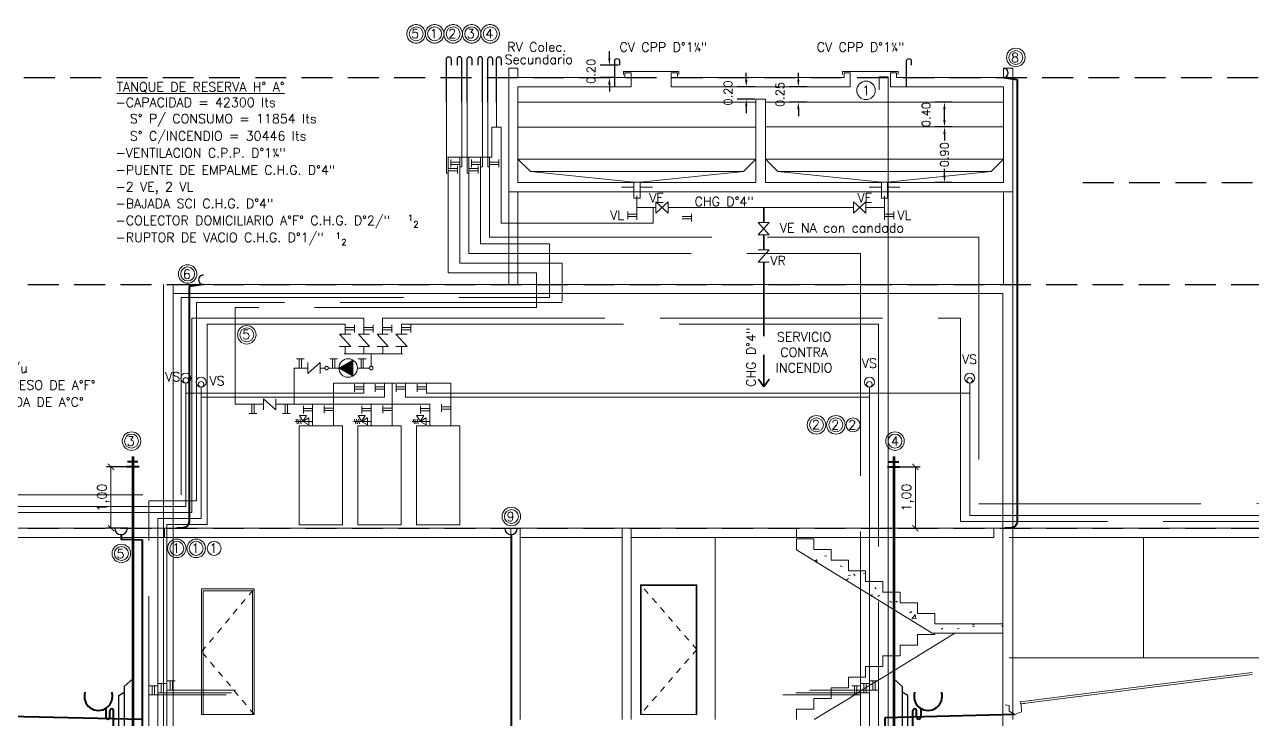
# Model space of a CAD drawing. Header units: millimetres. Extents: x 539 to 842, y -453 to -96.
# Drawn here: x 804.12 to 824.02, y -107.05 to -95.79 of the extents above; entities that cross this region are included whole.
import ezdxf
from ezdxf.enums import TextEntityAlignment as Align

# ---------------------------------------------------------------- set-up
doc = ezdxf.new("R2010")
doc.units = ezdxf.units.MM
doc.header["$LTSCALE"] = 0.1
for name, pattern in [('ACAD_ISO02W100', [15, 12, -3]), ('CONTINUA', [0]), ('Dash', [0.006, 0.003, -0.003]), ('HIDDEN', [0.375, 0.25, -0.125])]:
    doc.linetypes.add(name, pattern=pattern)
doc.layers.get('0').update_dxf_attribs({"lineweight": 5})
doc.layers.get('Defpoints').update_dxf_attribs({"lineweight": 5})
for name, color, linetype, lineweight in [('00-Agua Caliente', 1, 'Continuous', 20), ('00-Agua Fria', 5, 'ACAD_ISO02W100', 20), ('00-Texto AC', 7, 'Continuous', 18), ('00-Texto AF', 7, 'Continuous', 18), ('Cotas', 7, 'Continuous', 13), ('Incendio', 10, 'ACAD_ISO02W100', 35), ('Incendio - Texto', 11, 'Continuous', 18), ('ROTULO', 5, 'Continuous', 40), ('Tanque Agua - Texto', 7, 'Continuous', 18), ('Texto Diámetros', 7, 'Continuous', 25), ('TEXTO1', 254, 'Continuous', 13), ('Ventilaciones - Agua', 70, 'Continuous', 30)]:
    doc.layers.add(name, color=color, linetype=linetype, lineweight=lineweight)
for name, color, linetype in [('00-Pluvial', 40, 'Continuous'), ('00-Ventilacion', 3, 'Continuous'), ('Texto', 7, 'Continuous'), ('Textos', 7, 'Continuous')]:
    doc.layers.add(name, color=color, linetype=linetype)
doc.layers.add('Primario', color=7, linetype='Continuous', true_color=0xff2400)
doc.styles.add('Cotas2', font='romans.shx')
doc.styles.add('Romans', font='romans.shx')
doc.styles.get("Standard").update_dxf_attribs({"font": 'arial.ttf'})
doc.dimstyles.new('1_200', dxfattribs={"dimtxt": 0.25, "dimasz": 0.2, "dimexe": 0.1, "dimexo": 0.1, "dimgap": 0.05, "dimtad": 1, "dimzin": 1, "dimtxsty": 'Standard', "dimblk": 'OPEN30', "dimcen": 0.1, "dimclre": 256, "dimclrt": 256, "dimadec": 0, "dimazin": 0, "dimtfac": 1, "dimtmove": 2, "dimatfit": 3, "dimldrblk": 'OPEN30', "dimfxl": 1, "dimlwd": -1, "dimarcsym": 0})
doc.dimstyles.new('Cotas--1-75', dxfattribs={"dimscale": 0.075, "dimtxt": 1.75, "dimasz": 1.5, "dimexe": 2, "dimexo": 5, "dimgap": 0.5, "dimtad": 0, "dimtih": 1, "dimtoh": 1, "dimzin": 0, "dimdsep": 46, "dimtxsty": 'Cotas2', "dimcen": 3, "dimdle": 2, "dimadec": 0, "dimazin": 0, "dimtfac": 1, "dimtofl": 0, "dimtmove": 2, "dimatfit": 3, "dimfxl": 2, "dimtolj": 1, "dimtzin": 0, "dimarcsym": 0})

# ---------------------------------------------------------------- blocks, each defined once
blk = doc.blocks.new('Texto TE T2')
at = {"layer": '00-Texto AF', "style": 'Romans'}
for s, p in [('1', (396.637, -77.924)), ('2', (396.727, -78.028)), ('1', (395.469, -78.212)), ('2', (395.559, -78.316))]:
    blk.add_text(s, height=0.1, dxfattribs=at).set_placement(p)
at = {"layer": 'Tanque Agua - Texto', "style": 'Romans'}
for s, p in [('%%UTANQUE DE RESERVA H° A°', (391.921, -75.827)), ('-CAPACIDAD = 42300 lts', (391.9, -76.077)), ('  S° P/ CONSUMO = 11854 lts', (391.928, -76.341)), ('  S° C/INCENDIO = 30446 lts', (391.928, -76.62)), ('-VENTILACION C.P.P. D°1¼"', (391.9, -76.896)), ('-PUENTE DE EMPALME C.H.G. D°4"', (391.9, -77.172)), ('-2 VE, 2 VL', (391.9, -77.443)), ('-BAJADA SCI C.H.G. D°4"', (391.9, -77.716)), ('-COLECTOR DOMICILIARIO A°F° C.H.G. D°2/"', (391.9, -77.989)), ('-RUPTOR DE VACIO C.H.G. D°1/"', (391.9, -78.264))]:
    blk.add_text(s, height=0.15, dxfattribs=at).set_placement(p)
blk = doc.blocks.new('LLP')
at = {"layer": '00-Agua Fria', "color": 0, "linetype": 'Continuous', "lineweight": 20}
for p, q in [((-1, 2.4), (1, 2.4)), ((-0.3, 2.4), (-0.3, 0)), ((0.3, 2.4), (0.3, 0))]:
    blk.add_line(p, q, dxfattribs=at)
blk = doc.blocks.new('*D90')
at = {"layer": 'Cotas', "color": 0, "lineweight": -2, "transparency": 16777216}
for p, q in [((819.15, -97.452), (818.875, -97.452)), ((819.025, -97.565), (819.025, -97.674)), ((819.025, -98.24), (819.025, -98.13)), ((819.15, -98.352), (818.875, -98.352))]:
    blk.add_line(p, q, dxfattribs=at)
at = {"layer": 'Cotas', "color": 0, "lineweight": 13, "transparency": 16777216}
for points in [[(819.006, -97.565), (819.043, -97.565), (819.025, -97.452)], [(819.006, -98.24), (819.043, -98.24), (819.025, -98.352)]]:
    blk.add_solid(points, dxfattribs=at)
at = {"layer": 'Defpoints', "color": 0, "lineweight": 13, "transparency": 16777216}
for p in [(819.025, -97.452), (819.165, -97.452), (819.165, -98.352)]:
    blk.add_point(p, dxfattribs=at)
at = {"layer": 'Cotas', "color": 0, "transparency": 16777216, "insert": (819.025, -97.902), "char_height": 0.135, "attachment_point": 5, "rotation": 90, "style": 'Cotas2'}
blk.add_mtext('\\A1;0.90', dxfattribs=at)
blk = doc.blocks.new('*D91')
at = {"layer": 'Cotas', "color": 0, "lineweight": -2, "transparency": 16777216}
for p, q in [((819.15, -97.052), (818.875, -97.052)), ((819.025, -97.34), (819.025, -97.165)), ((819.15, -97.452), (818.875, -97.452))]:
    blk.add_line(p, q, dxfattribs=at)
at = {"layer": 'Cotas', "color": 0, "lineweight": 13, "transparency": 16777216}
for points in [[(819.006, -97.165), (819.043, -97.165), (819.025, -97.052)], [(819.006, -97.34), (819.043, -97.34), (819.025, -97.452)]]:
    blk.add_solid(points, dxfattribs=at)
at = {"layer": 'Defpoints', "color": 0, "lineweight": 13, "transparency": 16777216}
for p in [(819.025, -97.052), (819.165, -97.052), (819.165, -97.452)]:
    blk.add_point(p, dxfattribs=at)
at = {"layer": 'Cotas', "color": 0, "transparency": 16777216, "insert": (818.728, -97.252), "char_height": 0.135, "attachment_point": 5, "rotation": 90, "style": 'Cotas2'}
blk.add_mtext('\\A1;0.40', dxfattribs=at)
blk = doc.blocks.new('*D92')
at = {"layer": 'Cotas', "color": 0, "lineweight": -2, "transparency": 16777216}
for p, q in [((816.657, -96.69), (816.657, -96.577)), ((816.798, -96.802), (816.507, -96.802)), ((816.798, -97.052), (816.507, -97.052)), ((816.657, -97.165), (816.657, -97.277))]:
    blk.add_line(p, q, dxfattribs=at)
at = {"layer": 'Cotas', "color": 0, "lineweight": 13, "transparency": 16777216}
for points in [[(816.638, -96.69), (816.675, -96.69), (816.657, -96.802)], [(816.638, -97.165), (816.675, -97.165), (816.657, -97.052)]]:
    blk.add_solid(points, dxfattribs=at)
at = {"layer": 'Defpoints', "color": 0, "lineweight": 13, "transparency": 16777216}
for p in [(816.657, -96.802), (816.813, -96.802), (816.813, -97.052)]:
    blk.add_point(p, dxfattribs=at)
at = {"layer": 'Cotas', "color": 0, "transparency": 16777216, "insert": (816.36, -96.927), "char_height": 0.135, "attachment_point": 5, "rotation": 90, "style": 'Cotas2'}
blk.add_mtext('\\A1;0.25', dxfattribs=at)
blk = doc.blocks.new('*D93')
at = {"layer": 'Cotas', "color": 0, "lineweight": -2, "transparency": 16777216}
for p, q in [((815.813, -96.69), (815.813, -96.577)), ((815.954, -96.802), (815.663, -96.802)), ((815.954, -97.002), (815.663, -97.002)), ((815.813, -97.115), (815.813, -97.227))]:
    blk.add_line(p, q, dxfattribs=at)
at = {"layer": 'Cotas', "color": 0, "lineweight": 13, "transparency": 16777216}
for points in [[(815.794, -96.69), (815.832, -96.69), (815.813, -96.802)], [(815.794, -97.115), (815.832, -97.115), (815.813, -97.002)]]:
    blk.add_solid(points, dxfattribs=at)
at = {"layer": 'Defpoints', "color": 0, "lineweight": 13, "transparency": 16777216}
for p in [(815.813, -96.802), (815.969, -96.802), (815.969, -97.002)]:
    blk.add_point(p, dxfattribs=at)
at = {"layer": 'Cotas', "color": 0, "transparency": 16777216, "insert": (815.517, -96.902), "char_height": 0.135, "attachment_point": 5, "rotation": 90, "style": 'Cotas2'}
blk.add_mtext('\\A1;0.20', dxfattribs=at)
blk = doc.blocks.new('Corte')
at = {"color": 8, "linetype": 'HIDDEN', "ltscale": 20}
for p, q in [((791.358, -96.652), (839.966, -96.652)), ((821.267, -98.352), (839.966, -98.352)), ((791.423, -100.002), (839.966, -100.002)), ((791.423, -103.952), (839.966, -103.952))]:
    blk.add_line(p, q, dxfattribs=at)
at = {"color": 8, "lineweight": 18}
for p, q in [((811.964, -96.502), (811.964, -100.004)), ((814.697, -96.652), (817.398, -96.652)), ((820.131, -107.052), (820.131, -96.502)), ((812.114, -98.352), (812.114, -96.802)), ((817.498, -96.802), (814.597, -96.802)), ((819.981, -96.802), (819.981, -98.352)), ((816.126, -97.002), (815.969, -97.002)), ((815.97, -98.352), (815.969, -97.002)), ((816.126, -98.352), (816.126, -97.002)), ((812.114, -98.352), (813.992, -98.352)), ((814.092, -98.352), (815.97, -98.352)), ((816.126, -98.352), (818.003, -98.352)), ((818.103, -98.352), (819.981, -98.352)), ((820.131, -98.352), (820.131, -98.502)), ((820.131, -98.502), (811.964, -98.503)), ((812.114, -100.002), (812.114, -98.503)), ((819.981, -98.502), (819.981, -100.002)), ((806.37, -100.002), (806.37, -119.452)), ((806.527, -113.252), (806.527, -100.002)), ((806.527, -100.002), (819.971, -100.002)), ((806.527, -100.152), (806.527, -100.002)), ((811.946, -100.002), (812.101, -100.002)), ((819.971, -100.152), (806.527, -100.152)), ((819.971, -100.152), (819.971, -122.552)), ((806.37, -103.952), (795.064, -103.952)), ((806.37, -103.952), (795.064, -103.952)), ((806.385, -103.952), (806.37, -103.952)), ((806.385, -103.952), (806.37, -103.952)), ((812, -103.952), (806.385, -103.952)), ((806.385, -103.952), (806.385, -104.102)), ((806.385, -103.952), (806.385, -104.102)), ((812, -103.952), (812, -107.052)), ((812.15, -103.952), (812, -103.952)), ((812, -104.102), (812, -103.952)), ((812.15, -107.052), (812.15, -103.952)), ((812.15, -103.952), (813.8, -103.952)), ((813.95, -103.952), (813.8, -103.952)), ((813.8, -103.952), (813.8, -107.052)), ((813.95, -107.052), (813.95, -103.952)), ((816.627, -103.952), (813.95, -103.952)), ((813.95, -103.952), (813.95, -104.102)), ((816.627, -104.102), (816.627, -103.952)), ((816.627, -103.952), (819.824, -103.952)), ((819.971, -103.952), (819.824, -103.952)), ((819.824, -103.952), (819.824, -104.102)), ((820.071, -103.952), (819.911, -103.952)), ((820.131, -103.952), (819.971, -103.952)), ((828.97, -103.952), (820.071, -103.952)), ((829.03, -103.952), (820.131, -103.952)), ((806.385, -104.102), (792.502, -104.102)), ((806.385, -104.102), (812, -104.102)), ((813.8, -104.102), (812.15, -104.102)), ((813.95, -104.102), (816.627, -104.102)), ((815.31, -104.102), (815.31, -107.052)), ((819.824, -104.102), (816.627, -104.102)), ((816.907, -104.124), (816.627, -104.124)), ((816.627, -104.124), (816.627, -104.301)), ((816.907, -104.297), (816.907, -104.124)), ((831.502, -104.102), (820.071, -104.102)), ((822.248, -106.052), (822.248, -104.102)), ((816.627, -104.301), (818.825, -105.652)), ((817.187, -104.297), (816.907, -104.297)), ((817.187, -104.469), (817.187, -104.297)), ((817.467, -104.469), (817.187, -104.469)), ((817.467, -104.641), (817.467, -104.469)), ((817.747, -104.641), (817.467, -104.641)), ((817.747, -104.813), (817.747, -104.641)), ((818.027, -104.813), (817.747, -104.813)), ((818.027, -104.986), (818.027, -104.813)), ((807.838, -104.932), (806.988, -104.932)), ((806.988, -104.932), (806.988, -106.967)), ((807.013, -106.967), (807.013, -104.967)), ((807.013, -104.967), (807.813, -104.967)), ((807.813, -104.967), (807.813, -106.967)), ((807.838, -106.967), (807.838, -104.932)), ((814.101, -106.967), (814.101, -104.867)), ((814.101, -104.867), (815.011, -104.867)), ((814.101, -106.967), (814.101, -104.867)), ((815.011, -104.867), (814.101, -104.867)), ((815.001, -104.877), (814.111, -104.877)), ((814.111, -104.877), (814.111, -106.967)), ((814.111, -104.877), (814.111, -106.967)), ((814.111, -104.877), (815.001, -104.877)), ((815.001, -104.877), (815.001, -106.967)), ((815.001, -104.877), (815.001, -106.967)), ((815.011, -104.867), (815.011, -106.967)), ((815.011, -106.967), (815.011, -104.867)), ((818.307, -104.986), (818.027, -104.986)), ((818.307, -105.158), (818.307, -104.986)), ((818.587, -105.158), (818.307, -105.158)), ((818.587, -105.33), (818.587, -105.158)), ((818.867, -105.33), (818.587, -105.33)), ((818.867, -105.502), (818.867, -105.33)), ((819.971, -105.502), (818.867, -105.502)), ((819.971, -105.652), (819.971, -105.502)), ((818.307, -106.019), (818.307, -105.847)), ((818.307, -105.847), (818.587, -105.847)), ((818.587, -106.023), (819.19, -105.652)), ((818.587, -105.847), (818.587, -105.674)), ((818.587, -105.674), (818.867, -105.674)), ((818.825, -105.652), (819.971, -105.652)), ((818.867, -105.652), (818.867, -105.674)), ((818.027, -106.191), (818.027, -106.019)), ((818.027, -106.019), (818.307, -106.019)), ((818.307, -106.195), (818.587, -106.023)), ((817.747, -106.363), (817.747, -106.191)), ((817.747, -106.191), (818.027, -106.191)), ((818.027, -106.367), (818.307, -106.195)), ((831.025, -106.052), (820.071, -106.052)), ((817.467, -106.536), (817.467, -106.363)), ((817.467, -106.363), (817.747, -106.363)), ((817.747, -106.539), (818.027, -106.367)), ((824.013, -106.289), (820.253, -106.764)), ((824.017, -106.318), (820.257, -106.793)), ((817.187, -106.708), (817.187, -106.536)), ((817.187, -106.536), (817.467, -106.536)), ((817.467, -106.712), (817.747, -106.539)), ((816.907, -106.88), (816.907, -106.708)), ((816.907, -106.708), (817.187, -106.708)), ((817.187, -106.884), (817.467, -106.712)), ((820.253, -106.764), (820.257, -106.793)), ((806.988, -106.967), (807.013, -106.967)), ((807.813, -106.967), (807.013, -106.967)), ((807.813, -106.967), (807.838, -106.967)), ((815.011, -106.967), (814.101, -106.967)), ((814.111, -106.967), (814.101, -106.967)), ((814.111, -106.967), (814.141, -106.967)), ((814.971, -106.967), (814.141, -106.967)), ((815.001, -106.967), (814.971, -106.967)), ((815.001, -106.967), (815.011, -106.967)), ((816.627, -106.88), (816.907, -106.88)), ((816.627, -107.052), (816.627, -106.88)), ((816.913, -107.052), (817.187, -106.884))]:
    blk.add_line(p, q, dxfattribs=at)
at = {"color": 8, "linetype": 'CONTINUA', "lineweight": 13}
for p, q in [((812.114, -96.502), (811.964, -96.502)), ((812.114, -96.652), (812.114, -96.502)), ((812.114, -96.652), (813.847, -96.652)), ((813.822, -96.602), (813.822, -96.552)), ((813.822, -96.552), (814.722, -96.552)), ((813.847, -96.652), (813.847, -96.577)), ((813.847, -96.577), (813.947, -96.577)), ((813.947, -96.577), (813.947, -96.802)), ((814.697, -96.577), (814.597, -96.577)), ((814.597, -96.577), (814.597, -96.802)), ((814.697, -96.652), (814.697, -96.577)), ((814.722, -96.552), (814.722, -96.602)), ((818.273, -96.552), (817.373, -96.552)), ((817.373, -96.552), (817.373, -96.602)), ((817.398, -96.652), (817.398, -96.577)), ((817.398, -96.577), (817.498, -96.577)), ((817.498, -96.577), (817.498, -96.802)), ((818.248, -96.577), (818.148, -96.577)), ((818.148, -96.577), (818.148, -96.802)), ((818.248, -96.652), (818.248, -96.577)), ((819.981, -96.652), (818.248, -96.652)), ((818.273, -96.602), (818.273, -96.552)), ((819.981, -96.652), (819.981, -96.502)), ((819.981, -96.502), (820.131, -96.502)), ((812.114, -96.802), (813.947, -96.802)), ((819.981, -96.802), (818.148, -96.802)), ((812.114, -97.976), (812.314, -98.176)), ((812.114, -97.976), (815.97, -97.976)), ((815.969, -97.976), (815.769, -98.176)), ((816.126, -97.976), (816.326, -98.176)), ((816.126, -97.976), (819.981, -97.976)), ((819.981, -97.976), (819.781, -98.176)), ((813.992, -98.344), (812.314, -98.176)), ((812.314, -98.176), (815.769, -98.176)), ((814.092, -98.344), (815.769, -98.176)), ((818.003, -98.344), (816.326, -98.176)), ((816.326, -98.176), (819.781, -98.176)), ((818.103, -98.344), (819.781, -98.176)), ((813.992, -98.428), (813.792, -98.428)), ((813.992, -98.603), (813.992, -98.344)), ((813.992, -98.344), (814.092, -98.344)), ((814.092, -98.344), (814.092, -98.603)), ((814.292, -98.428), (814.092, -98.428)), ((817.803, -98.428), (818.003, -98.428)), ((818.103, -98.344), (818.003, -98.344)), ((818.003, -98.344), (818.003, -98.603)), ((818.103, -98.603), (818.103, -98.344)), ((818.103, -98.428), (818.303, -98.428)), ((814.092, -98.603), (813.992, -98.603)), ((818.003, -98.603), (818.103, -98.603))]:
    blk.add_line(p, q, dxfattribs=at)
at = {"color": 8, "linetype": 'Continuous', "lineweight": 18}
for p, q in [((817.082, -104.402), (817.116, -104.398)), ((816.93, -104.487), (816.945, -104.469)), ((816.962, -104.507), (816.953, -104.459)), ((816.956, -104.503), (816.963, -104.497)), ((817.337, -104.561), (817.366, -104.579)), ((817.445, -104.785), (817.472, -104.764)), ((817.467, -104.717), (817.501, -104.712)), ((817.551, -104.697), (817.58, -104.716)), ((817.712, -104.684), (817.746, -104.68)), ((817.831, -105.034), (817.865, -105.03)), ((817.895, -104.909), (817.92, -104.932)), ((817.946, -105.058), (817.973, -105.038)), ((818.139, -105.132), (818.164, -105.155)), ((818.235, -105.133), (818.264, -105.151)), ((818.461, -105.321), (818.488, -105.301)), ((818.461, -105.316), (818.495, -105.312)), ((818.495, -105.417), (818.544, -105.359)), ((818.511, -105.406), (818.572, -105.411)), ((818.563, -105.414), (818.551, -105.351)), ((818.971, -105.588), (818.998, -105.568)), ((819.228, -105.58), (819.262, -105.576)), ((819.477, -105.548), (819.511, -105.543)), ((819.484, -105.523), (819.511, -105.502)), ((819.953, -105.544), (819.971, -105.522)), ((819.97, -105.534), (819.971, -105.534))]:
    blk.add_line(p, q, dxfattribs=at)
at = {"color": 8, "linetype": 'Dash', "lineweight": 18}
for p, q in [((806.988, -105.95), (807.838, -104.932)), ((815.011, -105.917), (814.101, -104.867)), ((807.838, -106.967), (806.988, -105.95)), ((815.011, -105.917), (814.101, -106.967))]:
    blk.add_line(p, q, dxfattribs=at)
at = {"color": 8, "lineweight": 18}
blk.add_lwpolyline([(820.327, -106.789), (820.27, -106.797), (820.271, -106.927), (820.164, -106.966), (820.071, -106.913), (820.071, -106.82), (820.008, -106.813)], dxfattribs=at)
blk = doc.blocks.new('*D94')
at = {"layer": 'Cotas', "color": 0, "lineweight": -2, "transparency": 16777216}
for p, q in [((813.595, -96.34), (813.595, -96.227)), ((813.742, -96.452), (813.445, -96.452)), ((813.667, -96.652), (813.445, -96.652)), ((813.595, -96.765), (813.595, -96.877))]:
    blk.add_line(p, q, dxfattribs=at)
at = {"layer": 'Cotas', "color": 0, "lineweight": 13, "transparency": 16777216}
for points in [[(813.576, -96.34), (813.613, -96.34), (813.595, -96.452)], [(813.576, -96.765), (813.613, -96.765), (813.595, -96.652)]]:
    blk.add_solid(points, dxfattribs=at)
at = {"layer": 'Defpoints', "color": 0, "lineweight": 13, "transparency": 16777216}
for p in [(813.595, -96.452), (813.757, -96.452), (813.682, -96.652)]:
    blk.add_point(p, dxfattribs=at)
at = {"layer": 'Cotas', "color": 0, "transparency": 16777216, "insert": (813.298, -96.552), "char_height": 0.135, "attachment_point": 5, "rotation": 90, "style": 'Cotas2'}
blk.add_mtext('\\A1;0.20', dxfattribs=at)
blk = doc.blocks.new('ALIVIO')
at = {"layer": '00-Agua Fria', "lineweight": 5}
for p, q in [((384.762, -185.92), (384.705, -185.822)), ((384.705, -185.822), (384.819, -185.822)), ((384.819, -185.822), (384.761, -185.919)), ((384.605, -185.92), (384.664, -185.92)), ((384.664, -185.92), (384.664, -185.863)), ((384.664, -185.863), (384.762, -185.92)), ((384.762, -185.92), (384.664, -185.977)), ((384.664, -185.977), (384.664, -185.92)), ((384.664, -185.92), (384.89, -185.92)), ((384.793, -185.958), (384.812, -185.882)), ((384.826, -185.958), (384.846, -185.882)), ((384.855, -185.958), (384.874, -185.882))]:
    blk.add_line(p, q, dxfattribs=at)
blk = doc.blocks.new('Purga')
at = {"layer": '00-Agua Caliente', "linetype": 'CONTINUA', "lineweight": 18}
blk.add_line((378.491, -32.495), (378.491, -32.332), dxfattribs=at)
for centre, radius in [((378.491, -32.251), 0.0813), ((378.491, -32.287), 0.0452)]:
    blk.add_circle(centre, radius, dxfattribs=at)
blk = doc.blocks.new('_ArchTick')
at = {"color": 0, "linetype": 'ByBlock', "const_width": 0.15}
blk.add_lwpolyline([(-0.5, -0.5), (0.5, 0.5)], dxfattribs=at)
blk = doc.blocks.new('*D121')
at = {"layer": 'Defpoints', "color": 0, "lineweight": 20, "transparency": 16777216}
for p in [(805.872, -102.957), (805.519, -103.952), (805.872, -103.952)]:
    blk.add_point(p, dxfattribs=at)
at = {"layer": 'TEXTO1', "lineweight": -2, "transparency": 16777216}
for p, q in [((805.797, -102.957), (805.444, -102.957)), ((805.797, -103.952), (805.444, -103.952))]:
    blk.add_line(p, q, dxfattribs=at)
at = {"layer": 'TEXTO1', "color": 0, "transparency": 16777216}
blk.add_line((805.519, -102.957), (805.519, -103.952), dxfattribs=at)
at = {"layer": 'TEXTO1', "color": 0, "transparency": 16777216, "xscale": 0.1, "yscale": 0.1, "zscale": 0.1}
for p, rotation in [((805.519, -102.957), 90), ((805.519, -103.952), 270)]:
    blk.add_blockref('_ArchTick', p, dxfattribs=dict(at, rotation=rotation))
at = {"layer": 'TEXTO1', "transparency": 16777216, "insert": (805.395, -103.455), "char_height": 0.15, "attachment_point": 5, "rotation": 90, "style": 'Romans'}
blk.add_mtext('1,00', dxfattribs=at)
blk = doc.blocks.new('_Open30')
at = {"color": 0, "linetype": 'ByBlock', "lineweight": -2}
for p, q in [((-1, 0.27), (0, 0)), ((0, 0), (-1, -0.27)), ((0, 0), (-1, 0))]:
    blk.add_line(p, q, dxfattribs=at)
blk = doc.blocks.new('*D122')
at = {"layer": 'Defpoints', "color": 0, "lineweight": 20, "transparency": 16777216}
for p in [(818.202, -102.957), (818.202, -103.952), (818.555, -103.952)]:
    blk.add_point(p, dxfattribs=at)
at = {"layer": 'TEXTO1', "lineweight": -2, "transparency": 16777216}
for p, q in [((818.277, -102.957), (818.63, -102.957)), ((818.277, -103.952), (818.63, -103.952))]:
    blk.add_line(p, q, dxfattribs=at)
at = {"layer": 'TEXTO1', "color": 0, "transparency": 16777216}
blk.add_line((818.555, -102.957), (818.555, -103.952), dxfattribs=at)
at = {"layer": 'TEXTO1', "color": 0, "transparency": 16777216, "xscale": 0.1, "yscale": 0.1, "zscale": 0.1}
for p, rotation in [((818.555, -102.957), 90), ((818.555, -103.952), 270)]:
    blk.add_blockref('_ArchTick', p, dxfattribs=dict(at, rotation=rotation))
at = {"layer": 'TEXTO1', "transparency": 16777216, "insert": (818.431, -103.455), "char_height": 0.15, "attachment_point": 5, "rotation": 90, "style": 'Romans'}
blk.add_mtext('1,00', dxfattribs=at)

msp = doc.modelspace()

# ---------------------------------------------------------------- hatches: boundary and pattern name
at = {"layer": '00-Agua Caliente'}
h = msp.add_hatch(dxfattribs=at)
h.set_pattern_fill('ANSI31', color=256, scale=0.005, angle=-45)
h.set_pattern_definition([(360, (1235.908177, 281.729958), (3e-18, 0.015875), [])])
h.paths.add_polyline_path([(809.212, -101.357), (809.437, -101.487), (809.437, -101.228)])

# ---------------------------------------------------------------- linework, layer by layer
at = {"layer": '00-Agua Caliente', "linetype": 'ACAD_ISO02W100', "ltscale": 3}
for points in [[(806.829, -103.699), (806.829, -100.549)], [(809.618, -100.808), (809.618, -100.549), (806.829, -100.549)], [(809.314, -100.808), (809.314, -100.646), (807.076, -100.646)], [(807.076, -103.892), (807.076, -100.646)], [(809.92, -100.808), (809.92, -100.549), (819.287, -100.549)], [(810.226, -100.808), (810.226, -100.646), (817.955, -100.646)], [(817.955, -100.646), (817.955, -122.072)], [(819.287, -100.549), (819.287, -103.843)], [(809.314, -101.008), (809.314, -101.128)], [(809.618, -101.008), (809.618, -101.128)], [(809.922, -101.008), (809.922, -101.128)], [(810.226, -101.008), (810.226, -101.128)], [(809.297, -101.128), (810.242, -101.128)], [(809.736, -101.128), (809.736, -101.329)], [(808.489, -101.943), (808.489, -101.357), (808.707, -101.357)], [(808.907, -101.357), (808.985, -101.357)], [(809.041, -101.357), (809.212, -101.357)], [(809.512, -101.357), (809.708, -101.357)], [(806.829, -103.699), (798.226, -103.699)], [(826.168, -103.843), (819.287, -103.843)], [(806.424, -103.892), (806.424, -122.072)], [(807.076, -103.892), (806.424, -103.892)], [(807.534, -106.572), (806.424, -106.572)], [(816.844, -106.572), (817.955, -106.572)]]:
    msp.add_lwpolyline(points, dxfattribs=at)
at = {"layer": '00-Agua Caliente'}
for points in [[(809.224, -101.008), (809.404, -101.008), (809.224, -100.808), (809.404, -100.808)], [(809.528, -101.008), (809.708, -101.008), (809.528, -100.808), (809.708, -100.808)], [(809.832, -101.008), (810.012, -101.008), (809.832, -100.808), (810.012, -100.808)], [(810.136, -101.008), (810.316, -101.008), (810.136, -100.808), (810.316, -100.808)], [(808.907, -101.447), (808.907, -101.267), (808.707, -101.447), (808.707, -101.267)]]:
    msp.add_lwpolyline(points, dxfattribs=at)
msp.add_lwpolyline([(809.212, -101.357), (809.437, -101.487), (809.437, -101.228)], close=True, dxfattribs=at)
at = {"layer": '00-Agua Caliente', "linetype": 'CONTINUA'}
for points in [[(809.125, -102.291), (809.125, -101.603)], [(809.125, -101.603), (811.025, -101.603)], [(809.614, -101.603), (809.614, -101.764)], [(809.952, -101.603), (809.952, -101.828)], [(810.075, -101.603), (810.075, -102.291)], [(810.29, -101.603), (810.29, -101.828)], [(810.629, -101.603), (810.629, -101.764)], [(811.025, -102.291), (811.025, -101.603)], [(809.614, -101.764), (806.732, -101.764)], [(806.732, -103.602), (806.732, -101.764)], [(809.952, -101.828), (806.979, -101.828)], [(806.979, -103.796), (806.979, -101.828)], [(810.29, -101.828), (817.808, -101.828)], [(810.629, -101.764), (819.433, -101.764)], [(817.808, -101.828), (817.808, -122.116)], [(819.433, -101.764), (819.433, -103.746)], [(806.732, -103.602), (798.08, -103.602)], [(806.278, -103.796), (806.278, -122.116)], [(806.979, -103.796), (806.278, -103.796)], [(826.022, -103.746), (819.433, -103.746)], [(807.471, -106.616), (806.278, -106.616)], [(816.615, -106.616), (817.808, -106.616)]]:
    msp.add_lwpolyline(points, dxfattribs=at)
at = {"layer": '00-Agua Caliente', "color": 1}
for points in [[(809.27, -103.895), (808.57, -103.895), (808.57, -102.291), (809.27, -102.291), (809.27, -103.895)], [(810.22, -103.895), (809.52, -103.895), (809.52, -102.291), (810.22, -102.291), (810.22, -103.895)], [(811.17, -103.895), (810.47, -103.895), (810.47, -102.291), (811.17, -102.291), (811.17, -103.895)]]:
    msp.add_lwpolyline(points, dxfattribs=at)
at = {"layer": '00-Agua Caliente', "color": 3}
for centre in [(810.463, -95.944), (810.763, -95.944), (811.063, -95.944), (811.363, -95.944), (811.663, -95.944)]:
    msp.add_circle(centre, 0.113, dxfattribs=at)
at = {"layer": '00-Agua Caliente'}
msp.add_circle((809.362, -101.357), 0.15, dxfattribs=at)
at = {"layer": '00-Agua Caliente', "linetype": 'ACAD_ISO02W100', "ltscale": 3}
for centre in [(809.013, -101.357), (809.736, -101.357)]:
    msp.add_circle(centre, 0.0281, dxfattribs=at)
at = {"layer": '00-Agua Caliente', "color": 1}
for centre, radius in [((817.265, -102.277), 0.15), ((817.265, -102.277), 0.113), ((817.543, -102.277), 0.113), ((806.9, -104.278), 0.15), ((806.9, -104.278), 0.113), ((807.19, -104.278), 0.113)]:
    msp.add_circle(centre, radius, dxfattribs=at)
at = {"layer": '00-Agua Fria', "color": 4, "linetype": 'CONTINUA', "lineweight": 13}
for p, q in [((812.114, -97.053), (815.969, -97.053)), ((816.126, -97.052), (819.981, -97.052)), ((812.114, -97.453), (815.969, -97.453)), ((816.126, -97.452), (819.981, -97.452))]:
    msp.add_line(p, q, dxfattribs=at)
at = {"layer": '00-Agua Fria', "ltscale": 3}
for p, q in [((814.347, -98.847), (814.547, -98.667)), ((817.748, -98.847), (817.548, -98.667)), ((814.042, -98.757), (814.347, -98.757)), ((814.547, -98.757), (817.548, -98.757)), ((818.053, -98.757), (817.748, -98.757)), ((816.006, -99.198), (816.186, -98.998))]:
    msp.add_line(p, q, dxfattribs=at)
at = {"layer": '00-Agua Fria', "linetype": 'Continuous'}
for points in [[(818.111, -122.999), (818.111, -96.638), (817.964, -96.638)], [(817.964, -96.638), (817.964, -96.85)]]:
    msp.add_lwpolyline(points, dxfattribs=at)
at = {"layer": '00-Agua Fria', "ltscale": 3}
for points in [[(810.985, -98.2), (810.955, -98.2), (810.955, -97.053)], [(811.174, -98.096), (811.203, -98.096), (811.203, -97.053)], [(811.32, -98.2), (811.291, -98.2), (811.291, -97.053)], [(811.509, -98.096), (811.539, -98.096), (811.539, -97.053)], [(811.655, -98.096), (811.626, -98.096), (811.626, -97.053)], [(811.766, -97.453), (811.766, -97.053)], [(814.307, -98.757), (814.307, -99.013), (811.844, -99.011), (811.844, -97.453), (811.688, -97.453), (811.688, -97.942), (810.971, -97.942)], [(797.934, -122.952), (797.934, -103.408), (806.657, -103.408), (806.657, -100.214), (812.622, -100.214), (812.622, -99.347), (811.509, -99.347), (811.509, -97.942)], [(810.985, -97.942), (810.985, -99.817), (812.414, -99.817), (812.414, -100.376), (807.532, -100.376), (807.532, -101.943), (807.989, -101.943)], [(811.174, -97.942), (811.174, -99.66)], [(811.32, -97.942), (811.32, -99.504), (817.662, -99.504), (817.662, -122.152)], [(811.655, -97.942), (811.655, -99.236), (819.579, -99.236), (819.579, -103.558), (825.875, -103.552), (825.875, -122.152)], [(814.042, -98.567), (814.042, -98.957)], [(814.347, -98.847), (814.347, -98.667), (814.547, -98.847), (814.547, -98.667)], [(817.748, -98.847), (817.748, -98.667), (817.548, -98.847), (817.548, -98.667)], [(818.053, -98.567), (818.053, -98.957)], [(816.006, -99.198), (816.186, -99.198), (816.006, -98.998), (816.186, -98.998)], [(816.006, -99.443), (816.186, -99.443), (816.006, -99.643), (816.186, -99.643)], [(811.174, -99.66), (812.83, -99.66)], [(812.83, -100.276), (812.83, -99.66)], [(806.132, -103.505), (806.904, -103.505), (806.904, -100.295)], [(812.83, -100.295), (806.904, -100.295)], [(808.189, -101.943), (810.686, -101.943)], [(808.786, -102.291), (808.786, -101.943)], [(809.736, -102.291), (809.736, -101.943)], [(810.686, -102.291), (810.686, -101.943)], [(806.132, -122.152), (806.132, -103.505)], [(806.132, -106.652), (807.386, -106.652)], [(817.662, -106.652), (816.407, -106.652)]]:
    msp.add_lwpolyline(points, dxfattribs=at)
at = {"layer": '00-Agua Fria', "color": 5}
msp.add_lwpolyline([(807.989, -102.033), (807.989, -101.853), (808.189, -102.033), (808.189, -101.853)], dxfattribs=at)
at = {"layer": '00-Agua Fria', "lineweight": 20}
for centre in [(810.463, -95.944), (810.763, -95.944), (811.063, -95.944), (811.363, -95.944), (811.663, -95.944)]:
    msp.add_circle(centre, 0.15, dxfattribs=at)
at = {"layer": '00-Agua Fria', "linetype": 'CONTINUA', "lineweight": 20}
for centre, radius in [((817.754, -96.86), 0.15), ((807.719, -100.818), 0.15), ((807.719, -100.818), 0.113), ((816.95, -102.277), 0.15), ((816.95, -102.277), 0.113), ((806.585, -104.278), 0.15), ((806.585, -104.278), 0.113)]:
    msp.add_circle(centre, radius, dxfattribs=at)
at = {"layer": '00-Pluvial', "lineweight": 40}
for points in [[(819.979, -96.652), (820.203, -96.686)], [(807.015, -100.002), (806.784, -100.037)], [(805.682, -104.055), (805.682, -104.129), (806.025, -104.141)], [(812.003, -104.055), (812.003, -122.808)], [(806.025, -104.141), (806.025, -122.878)], [(803.871, -106.966), (803.871, -106.993), (806.025, -107.044)], [(820.164, -106.966), (818.058, -107.02)], [(818.058, -107.02), (818.058, -122.789)]]:
    msp.add_lwpolyline(points, dxfattribs=at)
for points in [[(820.203, -96.686), (820.203, -103.843, -0.388879), (820.112, -103.943), (820.003, -103.952)], [(806.784, -100.037), (806.784, -103.843, -0.388879), (806.692, -103.943), (806.584, -103.952)]]:
    msp.add_lwpolyline(points, format="xyb", dxfattribs=at)
at = {"layer": '00-Pluvial', "linetype": 'CONTINUA', "lineweight": 20}
msp.add_lwpolyline([(820.071, -106.82), (820.071, -106.913), (820.164, -106.966), (820.271, -106.927), (820.27, -106.797)], dxfattribs=at)
at = {"layer": '00-Pluvial', "lineweight": 20}
for centre, radius in [((820.181, -96.326), 0.15), ((820.181, -96.326), 0.113), ((806.761, -99.833), 0.15), ((806.761, -99.833), 0.113), ((812.007, -103.761), 0.15), ((812.007, -103.761), 0.113), ((805.687, -104.36), 0.15), ((805.687, -104.36), 0.113)]:
    msp.add_circle(centre, radius, dxfattribs=at)
at = {"layer": '00-Pluvial'}
for centre, radius, start, end in [((819.981, -96.577), 0.075, 268.1944, 91.8052), ((807.013, -99.927), 0.075, 88.1997, 271.8106), ((805.682, -103.952), 0.103, 180, 0), ((812.003, -103.952), 0.103, 180, 0)]:
    msp.add_arc(centre, radius, start, end, dxfattribs=at)
at = {"layer": '00-Ventilacion', "color": 3, "lineweight": 40}
for p, q in [((805.975, -102.957), (805.77, -102.957)), ((805.956, -102.876), (805.789, -102.876)), ((818.1, -102.957), (818.304, -102.957)), ((818.119, -102.876), (818.285, -102.876))]:
    msp.add_line(p, q, dxfattribs=at)
at = {"layer": '00-Ventilacion', "color": 3, "lineweight": 70}
for points in [[(805.872, -102.792), (805.872, -106.529)], [(818.202, -102.792), (818.202, -106.529)]]:
    msp.add_lwpolyline(points, dxfattribs=at)
at = {"layer": '00-Ventilacion', "color": 3, "lineweight": 30}
for points in [[(805.734, -106.514), (805.872, -106.391)], [(818.34, -106.514), (818.202, -106.391)], [(805.644, -107.347), (805.644, -106.66), (805.734, -106.608)], [(805.734, -106.514), (805.734, -122.797)], [(818.34, -106.514), (818.34, -122.797)], [(818.431, -107.347), (818.431, -106.66), (818.34, -106.608)]]:
    msp.add_lwpolyline(points, dxfattribs=at)
at = {"layer": '00-Ventilacion', "color": 3, "lineweight": 20}
for centre in [(805.852, -102.54), (818.223, -102.54)]:
    msp.add_circle(centre, 0.15, dxfattribs=at)
at = {"layer": 'Incendio', "color": 5}
for p, q in [((816.096, -98.998), (816.096, -98.757)), ((816.096, -99.438), (816.096, -99.198))]:
    msp.add_line(p, q, dxfattribs=at)
for points in [[(816.096, -99.643), (816.096, -101.66)], [(816.182, -101.537), (816.096, -101.66), (816.01, -101.537)]]:
    msp.add_lwpolyline(points, dxfattribs=at)
at = {"layer": 'Primario', "color": 1, "lineweight": 40}
for p, q in [((805.435, -106.869), (805.435, -107.009)), ((805.501, -107.009), (805.501, -106.908)), ((805.562, -107.329), (805.562, -106.908)), ((818.512, -107.329), (818.512, -106.908)), ((818.574, -107.009), (818.574, -106.908)), ((818.639, -106.869), (818.639, -107.009))]:
    msp.add_line(p, q, dxfattribs=at)
at = {"layer": 'Primario', "lineweight": 70}
for points in [[(805.872, -106.529), (805.872, -121.602)], [(818.202, -106.529), (818.202, -121.602)]]:
    msp.add_lwpolyline(points, dxfattribs=at)
at = {"layer": 'Primario', "lineweight": 20}
for centre in [(805.852, -102.54), (818.223, -102.54)]:
    msp.add_circle(centre, 0.113, dxfattribs=at)
at = {"layer": 'Primario', "color": 1, "lineweight": 40}
for centre, radius, start, end in [((805.315, -106.675), 0.228, 162.9972, 17.0028), ((818.759, -106.675), 0.228, 162.9972, 17.0028), ((805.468, -107.009), 0.0327, 180, 0), ((805.531, -106.908), 0.031, 0, 180), ((818.543, -106.908), 0.031, 0, 180), ((818.607, -107.009), 0.0327, 180, 0)]:
    msp.add_arc(centre, radius, start, end, dxfattribs=at)
at = {"layer": 'ROTULO', "color": 3, "lineweight": 40}
for p, q in [((805.975, -102.957), (805.77, -102.957)), ((805.956, -102.876), (805.789, -102.876)), ((818.1, -102.957), (818.304, -102.957)), ((818.119, -102.876), (818.285, -102.876))]:
    msp.add_line(p, q, dxfattribs=at)
at = {"layer": 'Ventilaciones - Agua'}
for points in [[(810.955, -97.053), (810.955, -96.353, -1), (811.03, -96.353), (811.03, -96.453)], [(811.203, -97.053), (811.203, -96.353, 1), (811.128, -96.353), (811.128, -96.453)], [(811.291, -97.053), (811.291, -96.353, -1), (811.366, -96.353), (811.366, -96.453)], [(811.539, -97.053), (811.539, -96.353, 1), (811.464, -96.353), (811.464, -96.453)], [(811.626, -97.053), (811.626, -96.353, -1), (811.701, -96.353), (811.701, -96.453)], [(811.766, -97.053), (811.766, -96.353, -1), (811.841, -96.353), (811.841, -96.453)], [(813.682, -96.802), (813.682, -96.382, -1), (813.757, -96.382), (813.757, -96.452)], [(818.412, -96.802), (818.412, -96.382, -1), (818.487, -96.382), (818.487, -96.452)]]:
    msp.add_lwpolyline(points, format="xyb", dxfattribs=at)

# ---------------------------------------------------------------- block references
at = {"layer": '00-Agua Caliente', "yscale": 0.0625, "zscale": 0.0625}
for p, xscale, rotation in [((809.314, -100.718), 0.0625, 270), ((809.618, -100.718), 0.0625, 270), ((809.92, -100.718), 0.0625, 270), ((810.226, -100.718), 0.0625, 270), ((809.614, -101.682), -0.0625, 90), ((809.952, -101.682), -0.0625, 90), ((810.29, -101.682), -0.0625, 90), ((810.629, -101.682), -0.0625, 90), ((809.125, -102.024), 0.0625, 90.00000000000001), ((810.075, -102.024), 0.0625, 90.00000000000001), ((811.025, -102.006), 0.0625, 90.00000000000001)]:
    msp.add_blockref('LLP', p, dxfattribs=dict(at, xscale=xscale, rotation=rotation))
for p, xscale in [((808.588, -101.357), 0.0625), ((809.129, -101.357), -0.0625), ((809.589, -101.357), 0.0625), ((806.497, -106.572), 0.0625), ((817.882, -106.572), -0.0625), ((806.351, -106.616), 0.0625), ((817.736, -106.616), -0.0625)]:
    msp.add_blockref('LLP', p, dxfattribs=dict(at, xscale=xscale))
at = {"layer": '00-Agua Fria', "yscale": 0.0625, "zscale": 0.0625}
for p, xscale, rotation in [((810.985, -98.144), -0.0625, 270), ((811.174, -98.039), 0.0625, 90.00000000000001), ((811.32, -98.144), -0.0625, 270), ((811.509, -98.039), 0.0625, 90.00000000000001), ((811.655, -98.039), -0.0625, 270), ((814.042, -98.884), 0.0625, 90), ((814.776, -98.921), 0.0625, 270), ((818.053, -98.884), -0.0625, 270), ((807.818, -101.943), 0.0625, 180), ((808.36, -101.943), -0.0625, 180), ((808.786, -102.031), 0.0625, 90.00000000000001), ((809.736, -102.031), 0.0625, 90.00000000000001), ((810.686, -102.031), 0.0625, 90.00000000000001)]:
    msp.add_blockref('LLP', p, dxfattribs=dict(at, xscale=xscale, rotation=rotation))
for p, xscale in [((806.207, -106.652), -0.0625), ((817.587, -106.652), 0.0625)]:
    msp.add_blockref('LLP', p, dxfattribs=dict(at, xscale=xscale))
at = {"layer": '00-Pluvial', "linetype": 'CONTINUA', "lineweight": 13}
msp.add_blockref('Corte', (0, 0), dxfattribs=at)
at = {"layer": '00-Ventilacion', "color": 6, "lineweight": 5}
msp.add_blockref('Texto TE T2', (413.691, -21.052), dxfattribs=at)
at = {"layer": '00-Ventilacion', "color": 6, "lineweight": 5, "xscale": -1}
for name, p in [('Purga', (1185.223, -69.269)), ('Purga', (1197.924, -69.269)), ('Purga', (1185.47, -69.333)), ('Purga', (1196.299, -69.333)), ('ALIVIO', (1193.391, 83.699)), ('ALIVIO', (1194.341, 83.699)), ('ALIVIO', (1195.291, 83.699))]:
    msp.add_blockref(name, p, dxfattribs=at)

# ---------------------------------------------------------------- texts
at = {"layer": '00-Texto AC', "style": 'Romans'}
for s, p in [('2', (817.19, -102.351)), ('2', (817.467, -102.351)), ('1', (806.824, -104.351)), ('1', (807.114, -104.351))]:
    msp.add_text(s, height=0.15, rotation=360, dxfattribs=at).set_placement(p)
at = {"layer": '00-Texto AF', "style": 'Romans'}
for s, p in [('5', (810.384, -96.016)), ('1', (810.684, -96.016)), ('2', (810.984, -96.016)), ('3', (811.284, -96.016)), ('4', (811.584, -96.016)), ('5', (807.646, -100.889)), ('2', (816.877, -102.349)), ('1', (806.512, -104.349))]:
    msp.add_text(s, height=0.15, rotation=360, dxfattribs=at).set_placement(p)
msp.add_text('1', height=0.15, rotation=360, dxfattribs=at).set_placement((817.754, -96.86), align=Align.MIDDLE_CENTER)
for s, p in [('-CAPACIDAD = 3x500 Lts c/u', (801.052, -101.433)), ('-VALVULA DE ALIVIO EN INGRESO DE A°F°', (801.056, -101.708)), ('-ESCAPE DE VAPOR EN SALIDA DE A°C°', (801.053, -101.982))]:
    msp.add_text(s, height=0.15, dxfattribs=at).set_placement(p)
at = {"layer": 'Incendio - Texto', "color": 7, "style": 'Romans'}
for s, p in [('VE NA con candado', (817.363, -99.086)), ('VR', (816.328, -99.618))]:
    msp.add_text(s, height=0.15, dxfattribs=at).set_placement(p, align=Align.MIDDLE_CENTER)
at = {"layer": 'Incendio - Texto', "color": 7, "insert": (815.965, -101.183), "char_height": 0.15, "width": 1.09958, "attachment_point": 8, "rotation": 90, "style": 'Romans'}
msp.add_mtext('CHG D°4"', dxfattribs=at)
at = {"layer": 'Incendio - Texto', "color": 7, "insert": (816.75, -101.427), "char_height": 0.15, "width": 1.09958, "attachment_point": 8, "style": 'Romans'}
msp.add_mtext('SERVICIO CONTRA\\PINCENDIO', dxfattribs=at)
at = {"layer": 'Tanque Agua - Texto', "style": 'Romans'}
for s, p in [('RV Colec. ', (812.471, -96.156)), ('CV CPP D°1¼"', (814.469, -96.159)), ('CV CPP D°1¼"', (817.666, -96.159)), ('Secundario', (812.45, -96.358)), ('VE', (814.36, -98.598)), ('VE', (817.735, -98.598)), ('VL', (813.721, -98.881)), ('VL', (818.374, -98.881))]:
    msp.add_text(s, height=0.15, dxfattribs=at).set_placement(p, align=Align.MIDDLE_CENTER)
at = {"layer": 'Texto', "style": 'Romans'}
for p in [(817.808, -101.278), (819.432, -101.214), (806.52, -101.498), (807.237, -101.562)]:
    msp.add_text('VS', height=0.15, dxfattribs=at).set_placement(p, align=Align.MIDDLE_CENTER)
at = {"layer": 'Texto Diámetros', "insert": (815.454, -98.735), "char_height": 0.15, "width": 1.09958, "attachment_point": 8, "style": 'Romans'}
msp.add_mtext('CHG D°4"', dxfattribs=at)
at = {"layer": 'Textos', "style": 'Romans'}
for s, rotation, p in [('8', 360, (820.104, -96.404)), ('6', 360, (806.685, -99.911)), ('3', 360, (805.775, -102.618)), ('4', 0, (818.156, -102.618)), ('9', 360, (811.93, -103.838)), ('5', 360, (805.61, -104.438))]:
    msp.add_text(s, height=0.15, rotation=rotation, dxfattribs=at).set_placement(p)

# ---------------------------------------------------------------- dimensions: what is measured, and where the dimension line sits
at = {"layer": 'Cotas'}
dim = msp.add_linear_dim(base=(813.595, -96.452), p1=(813.682, -96.652), p2=(813.757, -96.452), angle=90, dimstyle='Cotas--1-75', override={"dimtxt": 1.8, "dimexo": 0.2, "dimgap": 0.3, "dimdle": 0.15, "dimfxlon": 1}, dxfattribs=at)
dim.commit()
dim.dimension.update_dxf_attribs({"geometry": '*D94', "text_midpoint": (813.298, -96.552), "dimtype": 160, "text_rotation": 90})
for base, p1, p2, picture, middle in [((815.813, -96.802), (815.969, -97.002), (815.969, -96.802), '*D93', (815.517, -96.902)), ((816.657, -96.802), (816.813, -97.052), (816.813, -96.802), '*D92', (816.36, -96.927)), ((819.025, -97.052), (819.165, -97.452), (819.165, -97.052), '*D91', (818.728, -97.252)), ((819.025, -97.452), (819.165, -98.352), (819.165, -97.452), '*D90', (819.025, -97.902))]:
    dim = msp.add_linear_dim(base=base, p1=p1, p2=p2, angle=90, dimstyle='Cotas--1-75', override={"dimtxt": 1.8, "dimexo": 0.2, "dimgap": 0.3, "dimdle": 0.15, "dimfxlon": 1}, dxfattribs=at)
    dim.commit()
    dim.dimension.update_dxf_attribs({"geometry": picture, "text_midpoint": middle, "text_rotation": 90})
at = {"layer": 'TEXTO1', "color": 7}
for base, p1, p2, picture, middle in [((805.519276322, -103.952238097), (805.872410595, -102.957238097), (805.872410595, -103.952238097), '*D121', (805.394990607, -103.454738097)), ((818.555100666, -103.952238097), (818.201966393, -102.957238097), (818.201966393, -103.952238097), '*D122', (818.430814952, -103.454738097))]:
    dim = msp.add_linear_dim(base=base, p1=p1, p2=p2, angle=90, dimstyle='1_200', override={"dimtxt": 0.15, "dimasz": 0.1, "dimexe": 0.075, "dimexo": 0.075, "dimgap": 0.035, "dimtxsty": 'Romans', "dimblk1": 'ArchTick', "dimblk2": 'ArchTick', "dimsah": 1}, dxfattribs=at)
    dim.commit()
    dim.dimension.update_dxf_attribs({"geometry": picture, "text_midpoint": middle})

doc.saveas('drawing.dxf')
